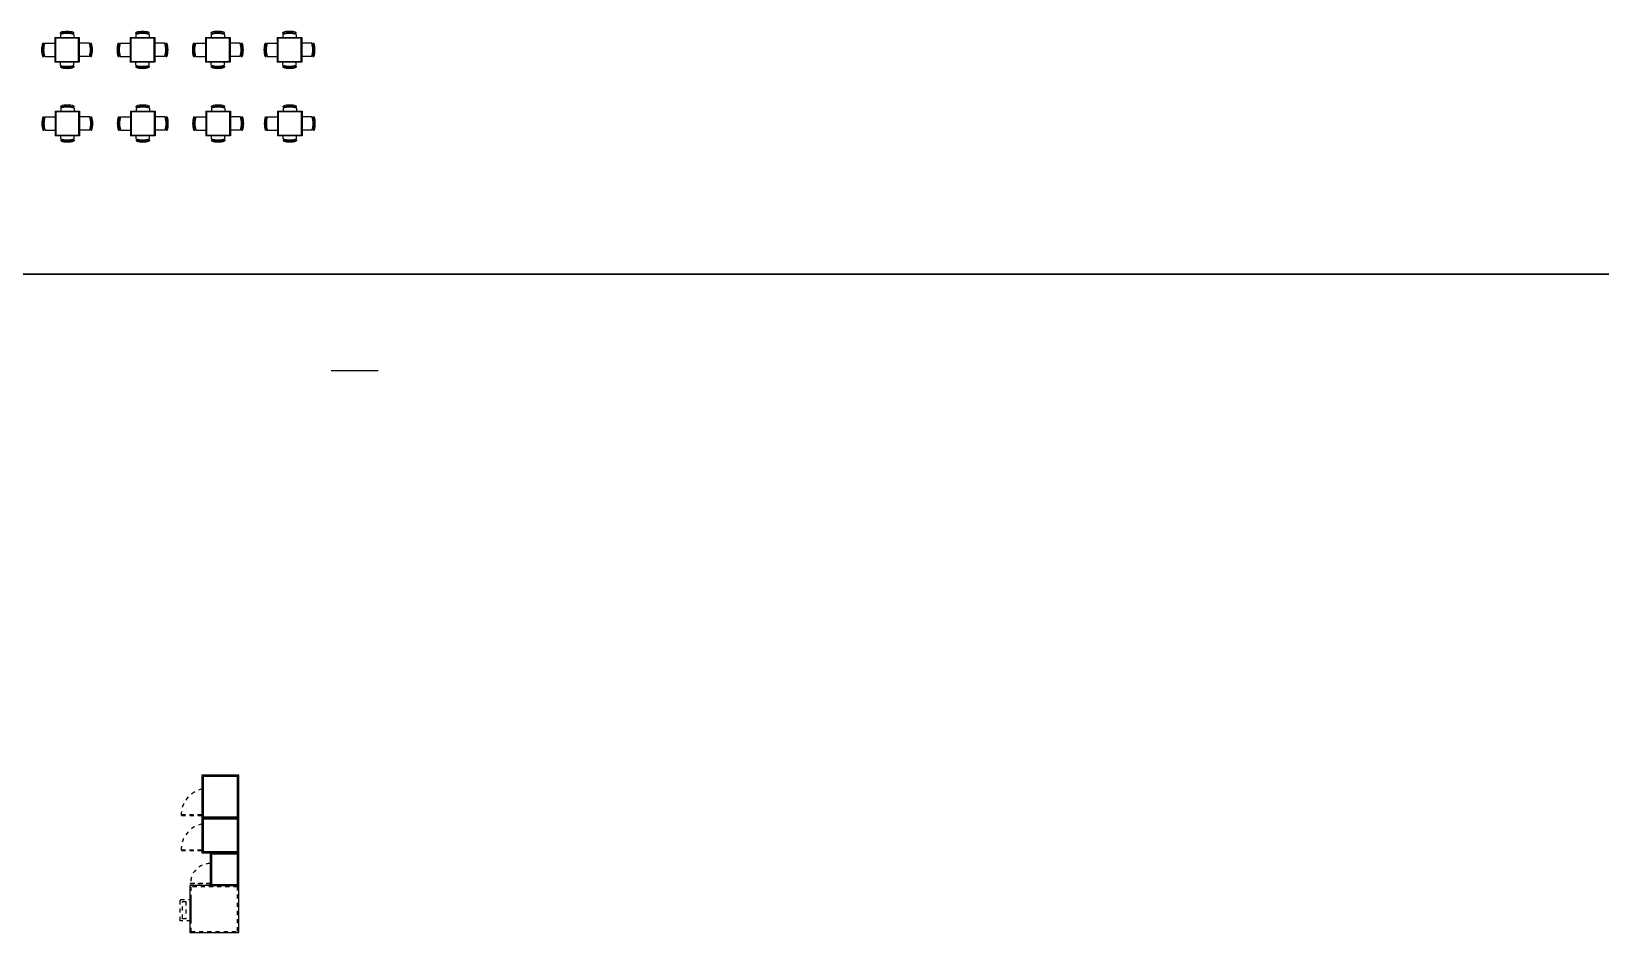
# Model space of a CAD drawing. Header units: millimetres. Extents: x 114 to 1075, y 58 to 426.
# Drawn here: x 372.61 to 410.98, y 223.8 to 245.83 of the extents above; entities that cross this region are included whole.
import ezdxf

# ---------------------------------------------------------------- set-up
doc = ezdxf.new("R2010")
doc.units = ezdxf.units.MM
doc.linetypes.add('HIDDEN', pattern=[0.375, 0.25, -0.125])
doc.linetypes.add('RAYITAS', pattern=[0.375, 0.25, -0.125])
doc.layers.add('arredii', color=80, linetype='Continuous')

msp = doc.modelspace()

# ---------------------------------------------------------------- linework, layer by layer
for p, q in [((464.68, 239.897), (222.265, 239.897)), ((339.649, 239.897), (464.68, 239.897)), ((379.942, 237.543), (380.492, 237.543))]:
    msp.add_line(p, q)
at = {"color": 8}
msp.add_line((380.492, 237.543), (381.092, 237.543), dxfattribs=at)
at = {"color": 8, "linetype": 'RAYITAS', "ltscale": 0.05}
for p, q in [((376.274, 226.683), (376.781, 226.683)), ((376.781, 226.658), (376.274, 226.658)), ((376.274, 225.824), (376.781, 225.824)), ((376.781, 225.799), (376.274, 225.799))]:
    msp.add_line(p, q, dxfattribs=at)
at = {"layer": 'arredii'}
for p, q in [((373.181, 245.682), (373.181, 245.082)), ((373.181, 245.682), (373.781, 245.682)), ((373.199, 245.665), (373.199, 245.099)), ((373.764, 245.665), (373.199, 245.665)), ((373.319, 245.782), (373.319, 245.808)), ((373.319, 245.756), (373.319, 245.682)), ((373.361, 245.768), (373.361, 245.794)), ((373.387, 245.799), (373.387, 245.774)), ((373.576, 245.799), (373.576, 245.774)), ((373.601, 245.768), (373.601, 245.794)), ((373.644, 245.782), (373.644, 245.808)), ((373.644, 245.756), (373.644, 245.682)), ((373.764, 245.099), (373.764, 245.665)), ((373.781, 245.682), (373.781, 245.082)), ((375.027, 245.682), (375.027, 245.082)), ((375.027, 245.682), (375.627, 245.682)), ((375.045, 245.665), (375.045, 245.099)), ((375.61, 245.665), (375.045, 245.665)), ((375.165, 245.782), (375.165, 245.808)), ((375.165, 245.756), (375.165, 245.682)), ((375.207, 245.768), (375.207, 245.794)), ((375.233, 245.799), (375.233, 245.774)), ((375.422, 245.799), (375.422, 245.774)), ((375.447, 245.768), (375.447, 245.794)), ((375.49, 245.782), (375.49, 245.808)), ((375.49, 245.756), (375.49, 245.682)), ((375.61, 245.099), (375.61, 245.665)), ((375.627, 245.682), (375.627, 245.082)), ((376.869, 245.683), (376.869, 245.083)), ((376.869, 245.683), (377.469, 245.683)), ((376.886, 245.666), (376.886, 245.1)), ((377.452, 245.666), (376.886, 245.666)), ((377.006, 245.783), (377.006, 245.809)), ((377.006, 245.757), (377.006, 245.683)), ((377.049, 245.769), (377.049, 245.795)), ((377.075, 245.8), (377.075, 245.775)), ((377.263, 245.8), (377.263, 245.775)), ((377.289, 245.769), (377.289, 245.795)), ((377.332, 245.783), (377.332, 245.809)), ((377.332, 245.757), (377.332, 245.683)), ((377.452, 245.1), (377.452, 245.666)), ((377.469, 245.683), (377.469, 245.083)), ((378.62, 245.683), (378.62, 245.083)), ((378.62, 245.683), (379.22, 245.683)), ((378.637, 245.666), (378.637, 245.1)), ((379.203, 245.666), (378.637, 245.666)), ((378.757, 245.783), (378.757, 245.809)), ((378.757, 245.757), (378.757, 245.683)), ((378.8, 245.769), (378.8, 245.795)), ((378.826, 245.8), (378.826, 245.775)), ((379.014, 245.8), (379.014, 245.775)), ((379.04, 245.769), (379.04, 245.795)), ((379.083, 245.783), (379.083, 245.809)), ((379.083, 245.757), (379.083, 245.683)), ((379.203, 245.1), (379.203, 245.666)), ((379.22, 245.683), (379.22, 245.083)), ((372.884, 245.545), (372.91, 245.545)), ((372.884, 245.219), (372.91, 245.219)), ((372.893, 245.476), (372.918, 245.476)), ((372.893, 245.288), (372.918, 245.288)), ((372.924, 245.502), (372.898, 245.502)), ((372.924, 245.262), (372.898, 245.262)), ((372.936, 245.545), (373.181, 245.545)), ((372.936, 245.219), (373.181, 245.219)), ((374.027, 245.545), (373.781, 245.545)), ((374.027, 245.219), (373.781, 245.219)), ((374.039, 245.502), (374.065, 245.502)), ((374.039, 245.262), (374.065, 245.262)), ((374.07, 245.476), (374.044, 245.476)), ((374.07, 245.288), (374.044, 245.288)), ((374.053, 245.545), (374.079, 245.545)), ((374.053, 245.219), (374.079, 245.219)), ((374.73, 245.545), (374.756, 245.545)), ((374.73, 245.219), (374.756, 245.219)), ((374.739, 245.476), (374.764, 245.476)), ((374.739, 245.288), (374.764, 245.288)), ((374.77, 245.502), (374.744, 245.502)), ((374.77, 245.262), (374.744, 245.262)), ((374.782, 245.545), (375.027, 245.545)), ((374.782, 245.219), (375.027, 245.219)), ((375.873, 245.545), (375.627, 245.545)), ((375.873, 245.219), (375.627, 245.219)), ((375.885, 245.502), (375.911, 245.502)), ((375.885, 245.262), (375.911, 245.262)), ((375.916, 245.476), (375.891, 245.476)), ((375.916, 245.288), (375.891, 245.288)), ((375.899, 245.545), (375.925, 245.545)), ((375.899, 245.219), (375.925, 245.219)), ((376.572, 245.546), (376.598, 245.546)), ((376.572, 245.22), (376.598, 245.22)), ((376.58, 245.477), (376.606, 245.477)), ((376.58, 245.289), (376.606, 245.289)), ((376.611, 245.503), (376.586, 245.503)), ((376.611, 245.263), (376.586, 245.263)), ((376.623, 245.546), (376.869, 245.546)), ((376.623, 245.22), (376.869, 245.22)), ((377.715, 245.546), (377.469, 245.546)), ((377.715, 245.22), (377.469, 245.22)), ((377.727, 245.503), (377.753, 245.503)), ((377.727, 245.263), (377.753, 245.263)), ((377.758, 245.477), (377.732, 245.477)), ((377.758, 245.289), (377.732, 245.289)), ((377.741, 245.546), (377.766, 245.546)), ((377.741, 245.22), (377.766, 245.22)), ((378.323, 245.546), (378.349, 245.546)), ((378.323, 245.22), (378.349, 245.22)), ((378.331, 245.477), (378.357, 245.477)), ((378.331, 245.289), (378.357, 245.289)), ((378.362, 245.503), (378.337, 245.503)), ((378.362, 245.263), (378.337, 245.263)), ((378.374, 245.546), (378.62, 245.546)), ((378.374, 245.22), (378.62, 245.22)), ((379.466, 245.546), (379.22, 245.546)), ((379.466, 245.22), (379.22, 245.22)), ((379.478, 245.503), (379.504, 245.503)), ((379.478, 245.263), (379.504, 245.263)), ((379.509, 245.477), (379.483, 245.477)), ((379.509, 245.289), (379.483, 245.289)), ((379.492, 245.546), (379.517, 245.546)), ((379.492, 245.22), (379.517, 245.22)), ((373.781, 245.082), (373.181, 245.082)), ((373.199, 245.099), (373.764, 245.099)), ((373.319, 245.007), (373.319, 245.082)), ((373.319, 244.982), (373.319, 244.956)), ((373.361, 244.996), (373.361, 244.97)), ((373.387, 244.965), (373.387, 244.99)), ((373.576, 244.965), (373.576, 244.99)), ((373.601, 244.996), (373.601, 244.97)), ((373.644, 245.007), (373.644, 245.082)), ((373.644, 244.982), (373.644, 244.956)), ((375.627, 245.082), (375.027, 245.082)), ((375.045, 245.099), (375.61, 245.099)), ((375.165, 245.007), (375.165, 245.082)), ((375.165, 244.982), (375.165, 244.956)), ((375.207, 244.996), (375.207, 244.97)), ((375.233, 244.965), (375.233, 244.99)), ((375.422, 244.965), (375.422, 244.99)), ((375.447, 244.996), (375.447, 244.97)), ((375.49, 245.007), (375.49, 245.082)), ((375.49, 244.982), (375.49, 244.956)), ((377.469, 245.083), (376.869, 245.083)), ((376.886, 245.1), (377.452, 245.1)), ((377.006, 245.009), (377.006, 245.083)), ((377.006, 244.983), (377.006, 244.957)), ((377.049, 244.997), (377.049, 244.971)), ((377.075, 244.966), (377.075, 244.991)), ((377.263, 244.966), (377.263, 244.991)), ((377.289, 244.997), (377.289, 244.971)), ((377.332, 245.009), (377.332, 245.083)), ((377.332, 244.983), (377.332, 244.957)), ((379.22, 245.083), (378.62, 245.083)), ((378.637, 245.1), (379.203, 245.1)), ((378.757, 245.009), (378.757, 245.083)), ((378.757, 244.983), (378.757, 244.957)), ((378.8, 244.997), (378.8, 244.971)), ((378.826, 244.966), (378.826, 244.991)), ((379.014, 244.966), (379.014, 244.991)), ((379.04, 244.997), (379.04, 244.971)), ((379.083, 245.009), (379.083, 245.083)), ((379.083, 244.983), (379.083, 244.957)), ((372.891, 243.744), (372.917, 243.744)), ((372.9, 243.675), (372.926, 243.675)), ((372.931, 243.701), (372.905, 243.701)), ((372.943, 243.744), (373.189, 243.744)), ((373.189, 243.881), (373.189, 243.281)), ((373.189, 243.881), (373.789, 243.881)), ((373.206, 243.864), (373.206, 243.298)), ((373.772, 243.864), (373.206, 243.864)), ((373.326, 243.981), (373.326, 244.007)), ((373.326, 243.956), (373.326, 243.881)), ((373.369, 243.967), (373.369, 243.993)), ((373.394, 243.998), (373.394, 243.973)), ((373.583, 243.998), (373.583, 243.973)), ((373.609, 243.967), (373.609, 243.993)), ((373.652, 243.981), (373.652, 244.007)), ((373.652, 243.956), (373.652, 243.881)), ((373.772, 243.298), (373.772, 243.864)), ((373.789, 243.881), (373.789, 243.281)), ((374.035, 243.744), (373.789, 243.744)), ((374.046, 243.701), (374.072, 243.701)), ((374.078, 243.675), (374.052, 243.675)), ((374.06, 243.744), (374.086, 243.744)), ((374.737, 243.744), (374.763, 243.744)), ((374.746, 243.675), (374.772, 243.675)), ((374.777, 243.701), (374.751, 243.701)), ((374.789, 243.744), (375.035, 243.744)), ((375.035, 243.881), (375.035, 243.281)), ((375.035, 243.881), (375.635, 243.881)), ((375.052, 243.864), (375.052, 243.298)), ((375.618, 243.864), (375.052, 243.864)), ((375.172, 243.981), (375.172, 244.007)), ((375.172, 243.956), (375.172, 243.881)), ((375.215, 243.967), (375.215, 243.993)), ((375.24, 243.998), (375.24, 243.973)), ((375.429, 243.998), (375.429, 243.973)), ((375.455, 243.967), (375.455, 243.993)), ((375.498, 243.981), (375.498, 244.007)), ((375.498, 243.956), (375.498, 243.881)), ((375.618, 243.298), (375.618, 243.864)), ((375.635, 243.881), (375.635, 243.281)), ((375.881, 243.744), (375.635, 243.744)), ((375.893, 243.701), (375.918, 243.701)), ((375.924, 243.675), (375.898, 243.675)), ((375.906, 243.744), (375.932, 243.744)), ((376.579, 243.745), (376.605, 243.745)), ((376.588, 243.676), (376.613, 243.676)), ((376.619, 243.702), (376.593, 243.702)), ((376.631, 243.745), (376.876, 243.745)), ((376.876, 243.882), (376.876, 243.282)), ((376.876, 243.882), (377.476, 243.882)), ((376.894, 243.865), (376.894, 243.299)), ((377.459, 243.865), (376.894, 243.865)), ((377.014, 243.982), (377.014, 244.008)), ((377.014, 243.957), (377.014, 243.882)), ((377.056, 243.968), (377.056, 243.994)), ((377.082, 244), (377.082, 243.974)), ((377.271, 244), (377.271, 243.974)), ((377.296, 243.968), (377.296, 243.994)), ((377.339, 243.982), (377.339, 244.008)), ((377.339, 243.957), (377.339, 243.882)), ((377.459, 243.299), (377.459, 243.865)), ((377.476, 243.882), (377.476, 243.282)), ((377.722, 243.745), (377.476, 243.745)), ((377.734, 243.702), (377.76, 243.702)), ((377.765, 243.676), (377.74, 243.676)), ((377.748, 243.745), (377.774, 243.745)), ((378.33, 243.745), (378.356, 243.745)), ((378.339, 243.676), (378.364, 243.676)), ((378.37, 243.702), (378.344, 243.702)), ((378.382, 243.745), (378.627, 243.745)), ((378.627, 243.882), (378.627, 243.282)), ((378.627, 243.882), (379.227, 243.882)), ((378.645, 243.865), (378.645, 243.299)), ((379.21, 243.865), (378.645, 243.865)), ((378.765, 243.982), (378.765, 244.008)), ((378.765, 243.957), (378.765, 243.882)), ((378.807, 243.968), (378.807, 243.994)), ((378.833, 244), (378.833, 243.974)), ((379.022, 244), (379.022, 243.974)), ((379.047, 243.968), (379.047, 243.994)), ((379.09, 243.982), (379.09, 244.008)), ((379.09, 243.957), (379.09, 243.882)), ((379.21, 243.299), (379.21, 243.865)), ((379.227, 243.882), (379.227, 243.282)), ((379.473, 243.745), (379.227, 243.745)), ((379.485, 243.702), (379.511, 243.702)), ((379.516, 243.676), (379.491, 243.676)), ((379.499, 243.745), (379.525, 243.745)), ((372.891, 243.418), (372.917, 243.418)), ((372.9, 243.487), (372.926, 243.487)), ((372.931, 243.461), (372.905, 243.461)), ((372.943, 243.418), (373.189, 243.418)), ((373.789, 243.281), (373.189, 243.281)), ((373.206, 243.298), (373.772, 243.298)), ((373.326, 243.207), (373.326, 243.281)), ((373.652, 243.207), (373.652, 243.281)), ((374.035, 243.418), (373.789, 243.418)), ((374.046, 243.461), (374.072, 243.461)), ((374.078, 243.487), (374.052, 243.487)), ((374.06, 243.418), (374.086, 243.418)), ((374.737, 243.418), (374.763, 243.418)), ((374.746, 243.487), (374.772, 243.487)), ((374.777, 243.461), (374.751, 243.461)), ((374.789, 243.418), (375.035, 243.418)), ((375.635, 243.281), (375.035, 243.281)), ((375.052, 243.298), (375.618, 243.298)), ((375.172, 243.207), (375.172, 243.281)), ((375.498, 243.207), (375.498, 243.281)), ((375.881, 243.418), (375.635, 243.418)), ((375.893, 243.461), (375.918, 243.461)), ((375.924, 243.487), (375.898, 243.487)), ((375.906, 243.418), (375.932, 243.418)), ((376.579, 243.419), (376.605, 243.419)), ((376.588, 243.488), (376.613, 243.488)), ((376.619, 243.462), (376.593, 243.462)), ((376.631, 243.419), (376.876, 243.419)), ((377.476, 243.282), (376.876, 243.282)), ((376.894, 243.299), (377.459, 243.299)), ((377.014, 243.208), (377.014, 243.282)), ((377.339, 243.208), (377.339, 243.282)), ((377.722, 243.419), (377.476, 243.419)), ((377.734, 243.462), (377.76, 243.462)), ((377.765, 243.488), (377.74, 243.488)), ((377.748, 243.419), (377.774, 243.419)), ((378.33, 243.419), (378.356, 243.419)), ((378.339, 243.488), (378.364, 243.488)), ((378.37, 243.462), (378.344, 243.462)), ((378.382, 243.419), (378.627, 243.419)), ((379.227, 243.282), (378.627, 243.282)), ((378.645, 243.299), (379.21, 243.299)), ((378.765, 243.208), (378.765, 243.282)), ((379.09, 243.208), (379.09, 243.282)), ((379.473, 243.419), (379.227, 243.419)), ((379.485, 243.462), (379.511, 243.462)), ((379.516, 243.488), (379.491, 243.488)), ((379.499, 243.419), (379.525, 243.419)), ((373.326, 243.181), (373.326, 243.155)), ((373.369, 243.195), (373.369, 243.169)), ((373.394, 243.164), (373.394, 243.189)), ((373.583, 243.164), (373.583, 243.189)), ((373.609, 243.195), (373.609, 243.169)), ((373.652, 243.181), (373.652, 243.155)), ((375.172, 243.181), (375.172, 243.155)), ((375.215, 243.195), (375.215, 243.169)), ((375.24, 243.164), (375.24, 243.189)), ((375.429, 243.164), (375.429, 243.189)), ((375.455, 243.195), (375.455, 243.169)), ((375.498, 243.181), (375.498, 243.155)), ((377.014, 243.182), (377.014, 243.156)), ((377.056, 243.196), (377.056, 243.17)), ((377.082, 243.165), (377.082, 243.19)), ((377.271, 243.165), (377.271, 243.19)), ((377.296, 243.196), (377.296, 243.17)), ((377.339, 243.182), (377.339, 243.156)), ((378.765, 243.182), (378.765, 243.156)), ((378.807, 243.196), (378.807, 243.17)), ((378.833, 243.165), (378.833, 243.19)), ((379.022, 243.165), (379.022, 243.19)), ((379.047, 243.196), (379.047, 243.17)), ((379.09, 243.182), (379.09, 243.156))]:
    msp.add_line(p, q, dxfattribs=at)
at = {"layer": 'arredii', "linetype": 'RAYITAS', "ltscale": 0.05}
for p, q in [((376.274, 226.683), (376.781, 226.683)), ((376.781, 226.658), (376.274, 226.658)), ((376.274, 225.824), (376.781, 225.824)), ((376.781, 225.799), (376.274, 225.799))]:
    msp.add_line(p, q, dxfattribs=at)
at = {"layer": 'arredii', "linetype": 'ByBlock', "ltscale": 0.3}
for points in [[(377.681, 227.649), (376.781, 227.649), (376.781, 226.599), (377.681, 226.599), (377.681, 227.649)], [(377.681, 226.599), (376.781, 226.599), (376.781, 225.749), (377.681, 225.749), (377.681, 226.599)]]:
    msp.add_lwpolyline(points, dxfattribs=at)
for points in [[(377.651, 227.619), (376.811, 227.619), (376.811, 226.629), (377.651, 226.629)], [(377.651, 226.569), (376.811, 226.569), (376.811, 225.779), (377.651, 225.779)], [(377.681, 225.749), (376.981, 225.749), (376.981, 224.949), (377.681, 224.949)], [(377.651, 225.719), (377.011, 225.719), (377.011, 224.979), (377.651, 224.979)], [(377.681, 224.949), (376.481, 224.949), (376.481, 223.799), (377.681, 223.799)]]:
    msp.add_lwpolyline(points, close=True, dxfattribs=at)
at = {"layer": 'arredii', "linetype": 'HIDDEN', "ltscale": 0.03}
msp.add_lwpolyline([(376.981, 225.011), (376.981, 224.99), (376.504, 224.99), (376.504, 225.011)], close=True, dxfattribs=at)
at = {"layer": 'arredii', "linetype": 'HIDDEN', "ltscale": 0.05}
msp.add_lwpolyline([(377.651, 224.919), (376.511, 224.919), (376.511, 223.829), (377.651, 223.829)], close=True, dxfattribs=at)
at = {"layer": 'arredii', "linetype": 'HIDDEN', "ltscale": 0.02}
for points in [[(376.251, 224.088), (376.251, 224.61), (376.509, 224.61), (376.509, 224.088)], [(376.302, 224.138), (376.302, 224.562), (376.39, 224.562), (376.39, 224.138)]]:
    msp.add_lwpolyline(points, close=True, dxfattribs=at)
at = {"layer": 'arredii'}
for centre, start, end in [((373.481, 245.305), 72.0547, 107.9453), ((373.481, 245.279), 72.0547, 107.9453), ((373.481, 245.254), 72.0547, 107.9453), ((375.327, 245.305), 72.0547, 107.9453), ((375.327, 245.279), 72.0547, 107.9453), ((375.327, 245.254), 72.0547, 107.9453), ((377.169, 245.306), 72.0547, 107.9453), ((377.169, 245.28), 72.0547, 107.9453), ((377.169, 245.255), 72.0547, 107.9453), ((378.92, 245.306), 72.0547, 107.9453), ((378.92, 245.28), 72.0547, 107.9453), ((378.92, 245.255), 72.0547, 107.9453), ((373.387, 245.382), 162.0547, 197.9453), ((373.413, 245.382), 162.0547, 197.9453), ((373.438, 245.382), 162.0547, 197.9453), ((373.524, 245.382), 342.0547, 17.9453), ((373.55, 245.382), 342.0547, 17.9453), ((373.576, 245.382), 342.0547, 17.9453), ((375.233, 245.382), 162.0547, 197.9453), ((375.259, 245.382), 162.0547, 197.9453), ((375.284, 245.382), 162.0547, 197.9453), ((375.37, 245.382), 342.0547, 17.9453), ((375.396, 245.382), 342.0547, 17.9453), ((375.422, 245.382), 342.0547, 17.9453), ((377.075, 245.383), 162.0547, 197.9453), ((377.1, 245.383), 162.0547, 197.9453), ((377.126, 245.383), 162.0547, 197.9453), ((377.212, 245.383), 342.0547, 17.9453), ((377.238, 245.383), 342.0547, 17.9453), ((377.264, 245.383), 342.0547, 17.9453), ((378.826, 245.383), 162.0547, 197.9453), ((378.851, 245.383), 162.0547, 197.9453), ((378.877, 245.383), 162.0547, 197.9453), ((378.963, 245.383), 342.0547, 17.9453), ((378.989, 245.383), 342.0547, 17.9453), ((379.015, 245.383), 342.0547, 17.9453), ((373.481, 245.51), 252.0547, 287.9453), ((373.481, 245.485), 252.0547, 287.9453), ((373.481, 245.459), 252.0547, 287.9453), ((375.327, 245.51), 252.0547, 287.9453), ((375.327, 245.485), 252.0547, 287.9453), ((375.327, 245.459), 252.0547, 287.9453), ((377.169, 245.511), 252.0547, 287.9453), ((377.169, 245.486), 252.0547, 287.9453), ((377.169, 245.46), 252.0547, 287.9453), ((378.92, 245.511), 252.0547, 287.9453), ((378.92, 245.486), 252.0547, 287.9453), ((378.92, 245.46), 252.0547, 287.9453), ((373.489, 243.504), 72.0547, 107.9453), ((375.335, 243.504), 72.0547, 107.9453), ((377.176, 243.505), 72.0547, 107.9453), ((378.927, 243.505), 72.0547, 107.9453), ((373.394, 243.581), 162.0547, 197.9453), ((373.42, 243.581), 162.0547, 197.9453), ((373.446, 243.581), 162.0547, 197.9453), ((373.489, 243.478), 72.0547, 107.9453), ((373.489, 243.453), 72.0547, 107.9453), ((373.532, 243.581), 342.0547, 17.9453), ((373.557, 243.581), 342.0547, 17.9453), ((373.583, 243.581), 342.0547, 17.9453), ((375.24, 243.581), 162.0547, 197.9453), ((375.266, 243.581), 162.0547, 197.9453), ((375.292, 243.581), 162.0547, 197.9453), ((375.335, 243.478), 72.0547, 107.9453), ((375.335, 243.453), 72.0547, 107.9453), ((375.378, 243.581), 342.0547, 17.9453), ((375.403, 243.581), 342.0547, 17.9453), ((375.429, 243.581), 342.0547, 17.9453), ((377.082, 243.582), 162.0547, 197.9453), ((377.108, 243.582), 162.0547, 197.9453), ((377.133, 243.582), 162.0547, 197.9453), ((377.176, 243.479), 72.0547, 107.9453), ((377.176, 243.454), 72.0547, 107.9453), ((377.219, 243.582), 342.0547, 17.9453), ((377.245, 243.582), 342.0547, 17.9453), ((377.271, 243.582), 342.0547, 17.9453), ((378.833, 243.582), 162.0547, 197.9453), ((378.859, 243.582), 162.0547, 197.9453), ((378.884, 243.582), 162.0547, 197.9453), ((378.927, 243.479), 72.0547, 107.9453), ((378.927, 243.454), 72.0547, 107.9453), ((378.97, 243.582), 342.0547, 17.9453), ((378.996, 243.582), 342.0547, 17.9453), ((379.022, 243.582), 342.0547, 17.9453), ((373.489, 243.71), 252.0547, 287.9453), ((373.489, 243.684), 252.0547, 287.9453), ((373.489, 243.658), 252.0547, 287.9453), ((375.335, 243.71), 252.0547, 287.9453), ((375.335, 243.684), 252.0547, 287.9453), ((375.335, 243.658), 252.0547, 287.9453), ((377.176, 243.711), 252.0547, 287.9453), ((377.176, 243.685), 252.0547, 287.9453), ((377.176, 243.659), 252.0547, 287.9453), ((378.927, 243.711), 252.0547, 287.9453), ((378.927, 243.685), 252.0547, 287.9453), ((378.927, 243.659), 252.0547, 287.9453)]:
    msp.add_arc(centre, 0.529, start, end, dxfattribs=at)
at = {"layer": 'arredii', "linetype": 'RAYITAS', "ltscale": 0.05}
for centre, end in [((376.914, 226.679), 181.8318), ((376.914, 225.828), 182.6408)]:
    msp.add_arc(centre, 0.641, 101.0619, end, dxfattribs=at)
at = {"layer": 'arredii', "linetype": 'HIDDEN', "ltscale": 0.03}
msp.add_arc((376.981, 225.011), 0.477, 90, 182.5069, dxfattribs=at)

doc.saveas('drawing.dxf')
